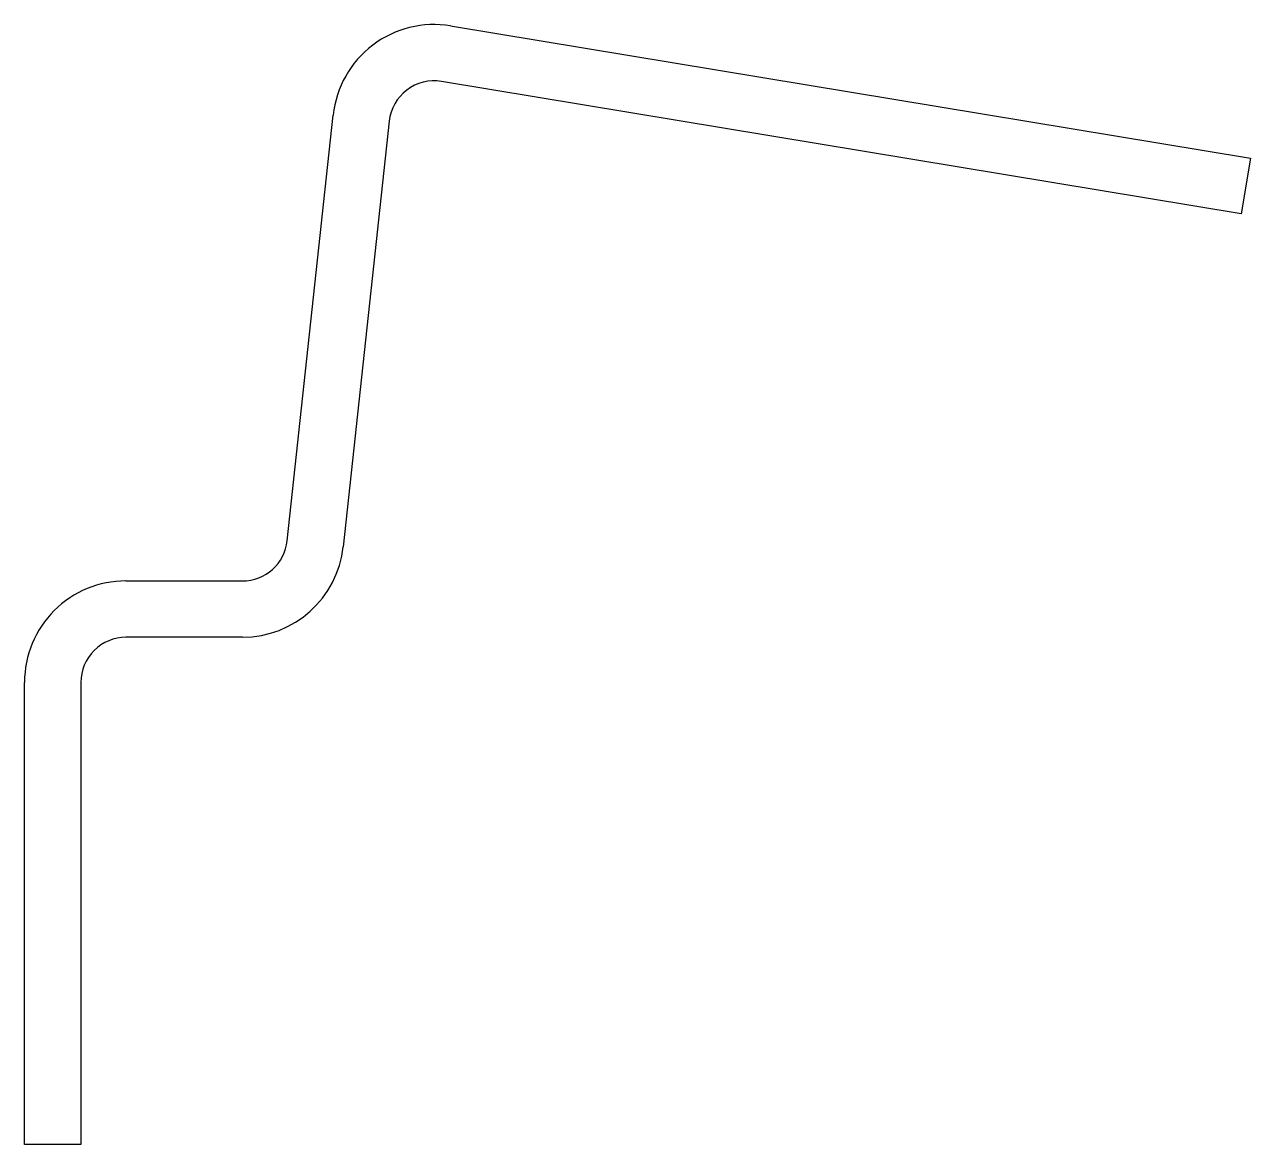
# Model space of a CAD drawing. Extents: x 2201.8 to 2245.3, y 1060.4 to 1100.1.
import ezdxf

# ---------------------------------------------------------------- set-up
doc = ezdxf.new("R2010")
doc.units = 0
doc.layers.add('PARCA', color=7, linetype='CONTINUOUS')

msp = doc.modelspace()

# ---------------------------------------------------------------- linework, layer by layer
at = {"layer": 'PARCA', "ltscale": 0.410004}
for p, q in [((2216.946, 1100.053), (2245.326, 1095.356)), ((2245, 1093.383), (2216.62, 1098.08)), ((2211.148, 1081.784), (2212.779, 1096.888)), ((2214.768, 1096.673), (2213.136, 1081.569)), ((2245.326, 1095.356), (2245, 1093.383)), ((2205.426, 1080.356), (2209.557, 1080.356)), ((2209.557, 1078.356), (2205.426, 1078.356)), ((2201.826, 1060.356), (2201.826, 1076.756)), ((2203.826, 1076.756), (2203.826, 1060.356)), ((2203.826, 1060.356), (2201.826, 1060.356))]:
    msp.add_line(p, q, dxfattribs=at)
for centre, radius, start, end in [((2216.358, 1096.501), 3.6, 80.6051, 173.8353), ((2216.358, 1096.501), 1.6, 80.6086, 173.834), ((2209.557, 1081.956), 1.6, 270.0062, 353.8315), ((2209.557, 1081.956), 3.6, 270.0028, 353.8323), ((2205.426, 1076.756), 3.6, 89.996, 180.0016), ((2205.426, 1076.756), 1.6, 89.9912, 180.0033)]:
    msp.add_arc(centre, radius, start, end, dxfattribs=at)

doc.saveas('drawing.dxf')
